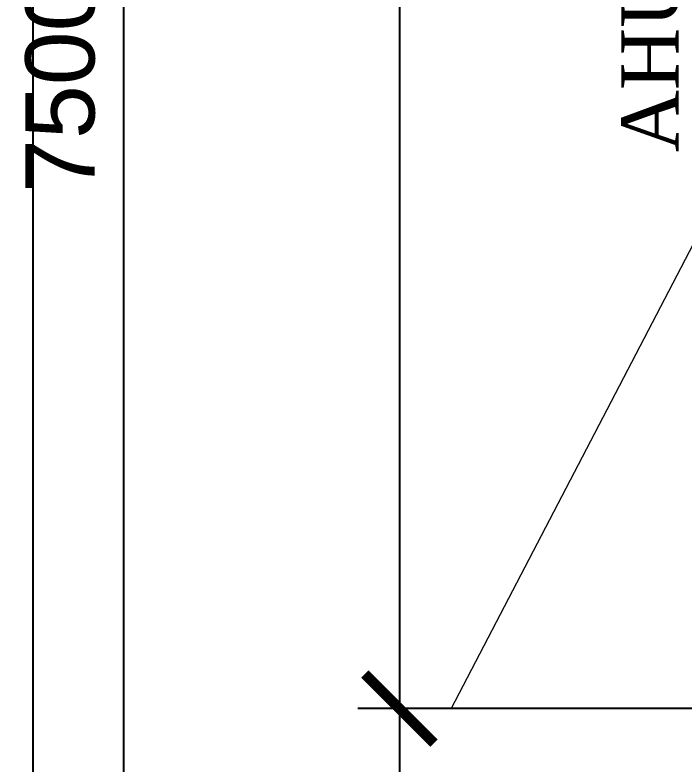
# Model space of a CAD drawing. Header units: inches. Extents: x 23 to 100097, y 11 to 104145.
# Drawn here: x 76253 to 78669, y 57810 to 60513 of the extents above; entities that cross this region are included whole.
import ezdxf

# ---------------------------------------------------------------- set-up
doc = ezdxf.new("R2010")
doc.units = ezdxf.units.IN
doc.header["$MEASUREMENT"] = 0
doc.layers.add('nad', color=1, linetype='Continuous', lineweight=9)
doc.layers.add('VRV MUSA', color=5, linetype='Continuous')
doc.styles.get("Standard").update_dxf_attribs({"font": 'arial.ttf'})
doc.styles.add('Times New  Roman', font='times.ttf')
doc.dimstyles.new('ISO-25', dxfattribs={"dimtxt": 250, "dimasz": 250, "dimexe": 150, "dimexo": 0.625, "dimgap": 100, "dimtad": 1, "dimdec": 0, "dimtxsty": 'Standard', "dimblk": 'ARCHTICK', "dimcen": 2.5, "dimadec": 0, "dimazin": 0, "dimtfac": 1, "dimtdec": 0, "dimtmove": 0, "dimatfit": 3, "dimfxl": 1, "dimarcsym": 0})

# ---------------------------------------------------------------- blocks, each defined once
blk = doc.blocks.new('_ArchTick')
at = {"layer": 'nad', "color": 0, "const_width": 0.15}
blk.add_lwpolyline([(-0.5, -0.5), (0.5, 0.5)], dxfattribs=at)
blk = doc.blocks.new('*D152')
at = {"color": 0, "lineweight": -2, "transparency": 16777216}
for p, q in [((79340.7, 64009.8), (77491.4, 64009.8)), ((77641.4, 64009.8), (77641.4, 58009.8)), ((79340.7, 58009.8), (77491.4, 58009.8))]:
    blk.add_line(p, q, dxfattribs=at)
at = {"layer": 'Defpoints', "color": 0, "transparency": 16777216}
for p in [(79341.4, 64009.8), (77641.4, 58009.8), (79341.4, 58009.8)]:
    blk.add_point(p, dxfattribs=at)
at = {"color": 0, "lineweight": -2, "transparency": 16777216, "xscale": 250, "yscale": 250, "zscale": 250}
for p, rotation in [((77641.4, 64009.8), 90), ((77641.4, 58009.8), 270)]:
    blk.add_blockref('_ArchTick', p, dxfattribs=dict(at, rotation=rotation))
at = {"color": 0, "transparency": 16777216, "insert": (77413.7, 61009.8), "char_height": 250, "attachment_point": 5, "rotation": 90}
blk.add_mtext('6000', dxfattribs=at)
blk = doc.blocks.new('*D153')
at = {"color": 0, "lineweight": -2, "transparency": 16777216}
for p, q in [((79340.7, 58009.8), (77491.4, 58009.8)), ((77641.4, 58009.8), (77641.4, 56509.8)), ((85340.7, 56509.8), (77491.4, 56509.8))]:
    blk.add_line(p, q, dxfattribs=at)
at = {"layer": 'Defpoints', "color": 0, "transparency": 16777216}
for p in [(79341.4, 58009.8), (77641.4, 56509.8), (85341.4, 56509.8)]:
    blk.add_point(p, dxfattribs=at)
at = {"color": 0, "lineweight": -2, "transparency": 16777216, "xscale": 250, "yscale": 250, "zscale": 250}
for p, rotation in [((77641.4, 58009.8), 90), ((77641.4, 56509.8), 270)]:
    blk.add_blockref('_ArchTick', p, dxfattribs=dict(at, rotation=rotation))
at = {"color": 0, "transparency": 16777216, "insert": (77413.7, 57259.8), "char_height": 250, "attachment_point": 5, "rotation": 90}
blk.add_mtext('1500', dxfattribs=at)
blk = doc.blocks.new('*D154')
at = {"color": 0, "lineweight": -2, "transparency": 16777216}
for p, q in [((79340.7, 64009.8), (76494.8, 64009.8)), ((76644.8, 64009.8), (76644.8, 56509.8)), ((79540.7, 56509.8), (76494.8, 56509.8))]:
    blk.add_line(p, q, dxfattribs=at)
at = {"layer": 'Defpoints', "color": 0, "transparency": 16777216}
for p in [(79341.4, 64009.8), (76644.8, 56509.8), (79541.4, 56509.8)]:
    blk.add_point(p, dxfattribs=at)
at = {"color": 0, "lineweight": -2, "transparency": 16777216, "xscale": 250, "yscale": 250, "zscale": 250}
for p, rotation in [((76644.8, 64009.8), 90), ((76644.8, 56509.8), 270)]:
    blk.add_blockref('_ArchTick', p, dxfattribs=dict(at, rotation=rotation))
at = {"color": 0, "transparency": 16777216, "insert": (76417.2, 60259.8), "char_height": 250, "attachment_point": 5, "rotation": 90}
blk.add_mtext('7500', dxfattribs=at)

msp = doc.modelspace()

# ---------------------------------------------------------------- linework, layer by layer
msp.add_lwpolyline([(76318.6, 68264.6), (97694.9, 68264.6), (97694.9, 51749.7), (76318.6, 51749.7)], close=True)
at = {"layer": 'VRV MUSA', "color": 0, "linetype": 'ByBlock', "lineweight": 0, "ltscale": 1.55}
msp.add_line((77827.9, 58009.1, 0), (79068.8, 60389.9, 0), dxfattribs=at)

# ---------------------------------------------------------------- texts
at = {"color": 4, "insert": (78652.1, 60432.6, 0), "char_height": 206.03, "width": 6094.694, "attachment_point": 8, "rotation": 90.0002, "style": 'Times New  Roman'}
msp.add_mtext('{\\C0;AHU1}', dxfattribs=at)

# ---------------------------------------------------------------- dimensions: what is measured, and where the dimension line sits
for base, p2, picture, middle in [((76644.8, 56509.8), (79541.4, 56509.8), '*D154', (76417.2, 60259.8)), ((77641.4, 58009.8), (79341.4, 58009.8), '*D152', (77413.7, 61009.8))]:
    dim = msp.add_linear_dim(base=base, p1=(79341.4, 64009.8), p2=p2, angle=90, dimstyle='ISO-25')
    dim.commit()
    dim.dimension.update_dxf_attribs({"geometry": picture, "text_midpoint": middle})
dim = msp.add_linear_dim(base=(77641.4, 56509.8), p1=(79341.4, 58009.8), p2=(85341.4, 56509.8), angle=90, dimstyle='ISO-25', override={"dimtmove": 1})
dim.commit()
dim.dimension.update_dxf_attribs({"geometry": '*D153', "text_midpoint": (77413.7, 57259.8)})

doc.saveas('drawing.dxf')
